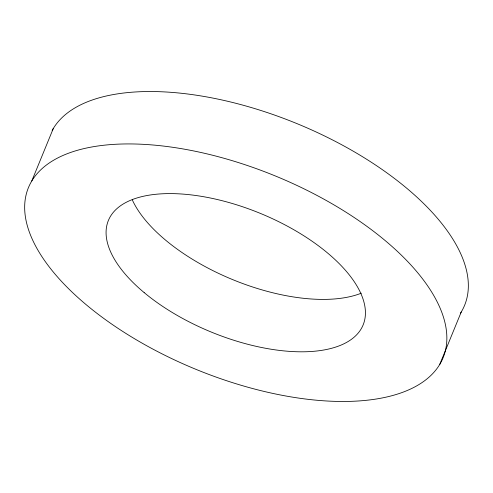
<?xml version="1.0" encoding="UTF-8"?>
<svg xmlns="http://www.w3.org/2000/svg" width="493" height="493" viewBox="0 0 493 493"><rect width="100%" height="100%" fill="white"/><g stroke="black" fill="none" stroke-linecap="round" stroke-linejoin="round"><path stroke-width="0.74" d="M31.774 180.968L53.269 128.562M439.731 364.438A224.105 104.522 22.3 0 0 180.863 148.566A224.105 104.522 22.3 0 0 86.669 305.099A224.105 104.522 22.3 0 0 439.731 364.438L461.226 312.032M52.141 130.54A224.105 104.522 22.3 0 1 310.818 129.56A224.105 104.522 22.3 0 1 460.462 313.258M361.289 293.193A137.664 64.207 22.3 0 1 233.491 279.95A137.664 64.207 22.3 0 1 132.303 199.875M144.172 292.608A137.664 64.207 22.3 0 0 361.055 329.053A137.664 64.207 22.3 0 0 202.038 196.448A137.664 64.207 22.3 0 0 144.172 292.608"/></g></svg>
